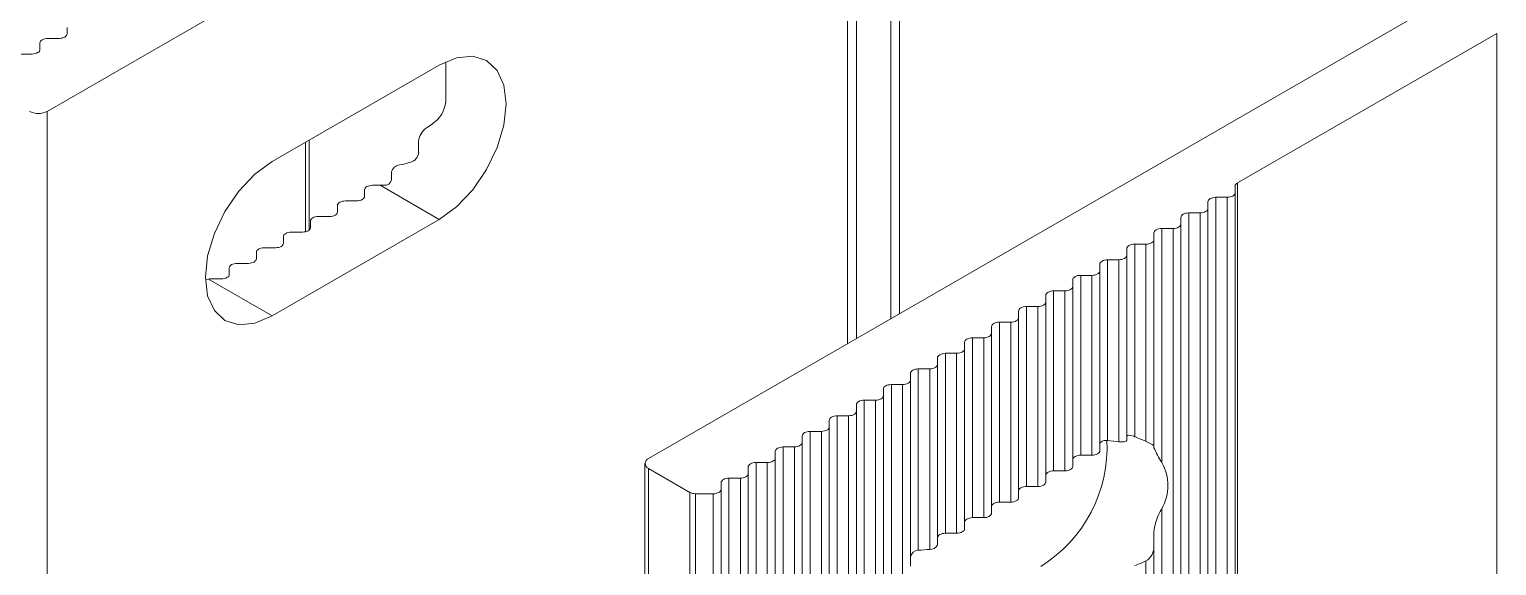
# Model space of a CAD drawing. Header units: millimetres. Extents: x 39 to 459, y 26 to 647.
# Drawn here: x 94.302 to 95.699, y 229.536 to 230.047 of the extents above; entities that cross this region are included whole.
import ezdxf

# ---------------------------------------------------------------- set-up
doc = ezdxf.new("R2010")
doc.units = ezdxf.units.MM
doc.layers.add('ANTET', color=7, linetype='Continuous')

# ---------------------------------------------------------------- blocks, each defined once
blk = doc.blocks.new('Griyaj Montajı')
at = {"color": 7, "linetype": 'Continuous', "lineweight": 15}
for p, q in [((11078.0355, 2122.1057), (11077.2732, 2121.6656)), ((11078.6083, 2121.775), (11077.846, 2121.335)), ((11077.2921, 2121.7395), (11077.2921, 2121.7457)), ((11078.6536, 2121.74), (11078.4066, 2121.5974)), ((11078.6536, 2121.74), (11078.6536, 2120.7601)), ((11077.2663, 2121.7247), (11077.2663, 2121.7309)), ((11077.2738, 2121.7352), (11077.2846, 2121.7352)), ((11077.2481, 2121.7203), (11077.2588, 2121.7203)), ((11077.6466, 2121.7097), (11077.4875, 2121.6178)), ((11077.2732, 2121.6656), (11077.2732, 2120.6858)), ((11077.5193, 2121.6362), (11077.5193, 2121.5509)), ((11077.6269, 2121.6372), (11077.6269, 2121.6264)), ((11077.6012, 2121.6077), (11077.6012, 2121.6003)), ((11078.4066, 2121.5974), (11078.4066, 2120.6175)), ((11077.5754, 2121.5908), (11077.5754, 2121.5846)), ((11077.5903, 2121.5952), (11077.5829, 2121.5952)), ((11077.5903, 2121.5952), (11077.6466, 2121.5627)), ((11078.3861, 2121.5838), (11078.3969, 2121.5838)), ((11078.3861, 2121.5838), (11078.3861, 2120.6039)), ((11078.3969, 2121.5838), (11078.3969, 2120.6039)), ((11078.4044, 2121.5881), (11078.4044, 2121.5943)), ((11078.4044, 2121.5881), (11078.4044, 2120.6082)), ((11077.5497, 2121.576), (11077.5497, 2121.5698)), ((11077.5679, 2121.5803), (11077.5572, 2121.5803)), ((11078.3604, 2121.5689), (11078.3711, 2121.5689)), ((11078.3604, 2121.5689), (11078.3604, 2120.589)), ((11078.3711, 2121.5689), (11078.3711, 2120.589)), ((11078.3786, 2121.5732), (11078.3786, 2121.5794)), ((11078.3786, 2121.5732), (11078.3786, 2120.5934)), ((11077.6466, 2121.5627), (11077.4875, 2121.4708)), ((11077.5239, 2121.5611), (11077.5239, 2121.5549)), ((11077.5422, 2121.5654), (11077.5314, 2121.5654)), ((11078.3529, 2121.5584), (11078.3529, 2121.5646)), ((11078.3529, 2121.5584), (11078.3529, 2120.5785)), ((11077.4982, 2121.5462), (11077.4982, 2121.54)), ((11077.5164, 2121.5506), (11077.5057, 2121.5506)), ((11078.3271, 2121.5435), (11078.3271, 2121.5497)), ((11078.3271, 2121.5435), (11078.3271, 2121.347)), ((11078.3346, 2121.554), (11078.3454, 2121.554)), ((11078.3346, 2121.554), (11078.3346, 2121.3312)), ((11078.3454, 2121.554), (11078.3454, 2120.5742)), ((11077.4724, 2121.5314), (11077.4724, 2121.5252)), ((11077.4907, 2121.5357), (11077.4799, 2121.5357)), ((11078.3014, 2121.5286), (11078.3014, 2121.5348)), ((11078.3014, 2121.5286), (11078.3014, 2121.3526)), ((11078.3089, 2121.5392), (11078.3196, 2121.5392)), ((11078.3089, 2121.5392), (11078.3089, 2121.3556)), ((11078.3196, 2121.5392), (11078.3196, 2121.3511)), ((11077.4466, 2121.5165), (11077.4466, 2121.5103)), ((11077.4649, 2121.5208), (11077.4541, 2121.5208)), ((11078.2756, 2121.5137), (11078.2756, 2121.52)), ((11078.2756, 2121.5137), (11078.2756, 2121.3423)), ((11078.2831, 2121.5243), (11078.2939, 2121.5243)), ((11078.2831, 2121.5243), (11078.2831, 2121.352)), ((11078.2939, 2121.5243), (11078.2939, 2121.3509)), ((11077.4268, 2121.5059), (11077.4246, 2121.5054)), ((11077.4268, 2121.5059), (11077.4875, 2121.4708)), ((11077.4391, 2121.506), (11077.4284, 2121.506)), ((11078.2499, 2121.4989), (11078.2499, 2121.5051)), ((11078.2499, 2121.4989), (11078.2499, 2121.3274)), ((11078.2574, 2121.5094), (11078.2681, 2121.5094)), ((11078.2574, 2121.5094), (11078.2574, 2121.3379)), ((11078.2681, 2121.5094), (11078.2681, 2121.3379)), ((11078.2241, 2121.484), (11078.2241, 2121.4902)), ((11078.2316, 2121.4945), (11078.2424, 2121.4945)), ((11078.2316, 2121.4945), (11078.2316, 2121.3231)), ((11078.2424, 2121.4945), (11078.2424, 2121.3231)), ((11078.1983, 2121.4691), (11078.1983, 2121.4754)), ((11078.2058, 2121.4797), (11078.2166, 2121.4797)), ((11078.2058, 2121.4797), (11078.2058, 2121.3082)), ((11078.2166, 2121.4797), (11078.2166, 2121.3082)), ((11078.2241, 2121.484), (11078.2241, 2121.3125)), ((11078.1726, 2121.4543), (11078.1726, 2121.4605)), ((11078.1801, 2121.4648), (11078.1908, 2121.4648)), ((11078.1801, 2121.4648), (11078.1801, 2121.2933)), ((11078.1908, 2121.4648), (11078.1908, 2121.2933)), ((11078.1983, 2121.4691), (11078.1983, 2121.2977)), ((11078.1468, 2121.4394), (11078.1468, 2121.4456)), ((11078.1543, 2121.4499), (11078.1651, 2121.4499)), ((11078.1543, 2121.4499), (11078.1543, 2121.2785)), ((11078.1651, 2121.4499), (11078.1651, 2121.2785)), ((11078.1726, 2121.4543), (11078.1726, 2121.2828)), ((11078.1211, 2121.4245), (11078.1211, 2121.4307)), ((11078.1286, 2121.4351), (11078.1393, 2121.4351)), ((11078.1286, 2121.4351), (11078.1286, 2121.2636)), ((11078.1393, 2121.4351), (11078.1393, 2121.2636)), ((11078.1468, 2121.4394), (11078.1468, 2121.2679)), ((11078.0953, 2121.4097), (11078.0953, 2121.4159)), ((11078.1028, 2121.4202), (11078.1136, 2121.4202)), ((11078.1028, 2121.4202), (11078.1028, 2121.2474)), ((11078.1136, 2121.4202), (11078.1136, 2121.2483)), ((11078.1211, 2121.4245), (11078.1211, 2121.2531)), ((11078.0696, 2121.3948), (11078.0696, 2121.401)), ((11078.0771, 2121.4053), (11078.0878, 2121.4053)), ((11078.0771, 2121.4053), (11078.0771, 2121.2195)), ((11078.0878, 2121.4053), (11078.0878, 2121.2236)), ((11078.0953, 2121.4097), (11078.0953, 2121.2323)), ((11078.0513, 2121.3905), (11078.0621, 2121.3905)), ((11078.0513, 2121.3905), (11078.0513, 2121.1497)), ((11078.0621, 2121.3905), (11078.0621, 2121.1753)), ((11078.0696, 2121.3948), (11078.0696, 2121.1943)), ((11078.0255, 2121.3756), (11078.0363, 2121.3756)), ((11078.0255, 2121.3756), (11078.0255, 2120.3957)), ((11078.0363, 2121.3756), (11078.0363, 2120.3957)), ((11078.0438, 2121.3799), (11078.0438, 2121.3861)), ((11078.0438, 2121.3799), (11078.0438, 2120.4001)), ((11077.9998, 2121.3607), (11078.0105, 2121.3607)), ((11077.9998, 2121.3607), (11077.9998, 2120.3809)), ((11078.0105, 2121.3607), (11078.0105, 2120.3809)), ((11078.018, 2121.3651), (11078.018, 2121.3713)), ((11078.018, 2121.3651), (11078.018, 2120.3852)), ((11077.974, 2121.3459), (11077.9848, 2121.3459)), ((11077.974, 2121.3459), (11077.974, 2120.366)), ((11077.9848, 2121.3459), (11077.9848, 2120.366)), ((11077.9923, 2121.3502), (11077.9923, 2121.3564)), ((11077.9923, 2121.3502), (11077.9923, 2120.3703)), ((11078.3271, 2121.347), (11078.3271, 2121.3451)), ((11077.9483, 2121.331), (11077.959, 2121.331)), ((11077.9483, 2121.331), (11077.9483, 2120.3511)), ((11077.959, 2121.331), (11077.959, 2120.3511)), ((11077.9665, 2121.3353), (11077.9665, 2121.3415)), ((11077.9665, 2121.3353), (11077.9665, 2120.3555)), ((11078.2681, 2121.3379), (11078.2574, 2121.3379)), ((11077.8425, 2121.3301), (11077.8425, 2120.3502)), ((11077.846, 2121.3252), (11077.8852, 2121.3025)), ((11077.846, 2121.3252), (11077.846, 2120.3453)), ((11077.9408, 2121.3204), (11077.9408, 2121.3267)), ((11077.9408, 2121.3204), (11077.9408, 2120.3406)), ((11078.2424, 2121.3231), (11078.2316, 2121.3231)), ((11077.915, 2121.3056), (11077.915, 2121.3118)), ((11077.915, 2121.3056), (11077.915, 2120.3257)), ((11077.9225, 2121.3161), (11077.9333, 2121.3161)), ((11077.9225, 2121.3161), (11077.9225, 2120.3363)), ((11077.9333, 2121.3161), (11077.9333, 2120.3363)), ((11078.2166, 2121.3082), (11078.2058, 2121.3082)), ((11077.8852, 2121.3025), (11077.8852, 2120.3227)), ((11077.8905, 2121.3012), (11077.9075, 2121.3012)), ((11077.8905, 2121.3012), (11077.8905, 2120.3214)), ((11077.9075, 2121.3012), (11077.9075, 2120.3214)), ((11078.1908, 2121.2933), (11078.1801, 2121.2933)), ((11078.1651, 2121.2785), (11078.1543, 2121.2785)), ((11078.3346, 2121.287), (11078.3346, 2120.8412)), ((11078.1393, 2121.2636), (11078.1286, 2121.2636)), ((11078.3271, 2121.2644), (11078.3271, 2121.25)), ((11078.3271, 2121.25), (11078.3271, 2120.8571)), ((11078.3196, 2121.2373), (11078.3196, 2120.8611))]:
    blk.add_line(p, q, dxfattribs=at)
at = {"color": 8, "linetype": 'Continuous', "lineweight": 15}
for p, q in [((11078.0355, 2122.1057), (11078.0355, 2121.4444)), ((11078.044, 2122.1077), (11078.044, 2121.4493)), ((11078.0765, 2122.1077), (11078.0765, 2121.468)), ((11078.085, 2122.1057), (11078.085, 2121.4729)), ((11077.5228, 2121.6382), (11077.5228, 2121.5527))]:
    blk.add_line(p, q, dxfattribs=at)
at = {"color": 7, "linetype": 'Continuous', "lineweight": 15, "flags": 128}
for points in [[(11077.2846, 2121.7352), (11077.2861, 2121.7353), (11077.2875, 2121.7355), (11077.2888, 2121.7359), (11077.2899, 2121.7365), (11077.2908, 2121.7371), (11077.2915, 2121.7379), (11077.292, 2121.7387), (11077.2921, 2121.7395)], [(11077.2588, 2121.7203), (11077.2603, 2121.7204), (11077.2617, 2121.7207), (11077.263, 2121.7211), (11077.2641, 2121.7216), (11077.2651, 2121.7222), (11077.2658, 2121.723), (11077.2662, 2121.7238), (11077.2663, 2121.7247)], [(11077.2663, 2121.7309), (11077.2665, 2121.7317), (11077.2669, 2121.7325), (11077.2676, 2121.7333), (11077.2685, 2121.7339), (11077.2697, 2121.7345), (11077.271, 2121.7349), (11077.2724, 2121.7351), (11077.2738, 2121.7352)], [(11077.6466, 2121.7097), (11077.6631, 2121.7167), (11077.6784, 2121.7182), (11077.6916, 2121.7141), (11077.7017, 2121.7047), (11077.7081, 2121.6907), (11077.7102, 2121.6729), (11077.7081, 2121.6526), (11077.7017, 2121.6313), (11077.6916, 2121.6102), (11077.6784, 2121.5909), (11077.6631, 2121.5747), (11077.6466, 2121.5627)], [(11077.6527, 2121.7129), (11077.6527, 2121.6983), (11077.6527, 2121.6806)], [(11077.4875, 2121.4708), (11077.471, 2121.4638), (11077.4557, 2121.4623), (11077.4425, 2121.4664), (11077.4324, 2121.4758), (11077.426, 2121.4898), (11077.4239, 2121.5076), (11077.426, 2121.5279), (11077.4324, 2121.5493), (11077.4425, 2121.5703), (11077.4557, 2121.5896), (11077.471, 2121.6058), (11077.4875, 2121.6178)], [(11077.5754, 2121.5846), (11077.5753, 2121.5838), (11077.5749, 2121.583), (11077.5742, 2121.5822), (11077.5732, 2121.5816), (11077.5721, 2121.581), (11077.5708, 2121.5806), (11077.5694, 2121.5804), (11077.5679, 2121.5803)], [(11077.5829, 2121.5952), (11077.5815, 2121.5951), (11077.5801, 2121.5948), (11077.5788, 2121.5944), (11077.5776, 2121.5939), (11077.5767, 2121.5933), (11077.576, 2121.5925), (11077.5756, 2121.5917), (11077.5754, 2121.5908)], [(11078.3786, 2121.5794), (11078.3788, 2121.5803), (11078.3792, 2121.5811), (11078.3799, 2121.5818), (11078.3808, 2121.5825), (11078.382, 2121.583), (11078.3833, 2121.5834), (11078.3847, 2121.5837), (11078.3861, 2121.5838)], [(11078.3969, 2121.5838), (11078.3984, 2121.5838), (11078.3998, 2121.5841), (11078.4011, 2121.5845), (11078.4022, 2121.585), (11078.4031, 2121.5857), (11078.4038, 2121.5864), (11078.4043, 2121.5873), (11078.4044, 2121.5881)], [(11077.5497, 2121.5698), (11077.5495, 2121.5689), (11077.5491, 2121.5681), (11077.5484, 2121.5674), (11077.5475, 2121.5667), (11077.5463, 2121.5662), (11077.545, 2121.5658), (11077.5436, 2121.5655), (11077.5422, 2121.5654)], [(11077.5572, 2121.5803), (11077.5557, 2121.5802), (11077.5543, 2121.58), (11077.553, 2121.5796), (11077.5519, 2121.579), (11077.5509, 2121.5784), (11077.5502, 2121.5776), (11077.5498, 2121.5768), (11077.5497, 2121.576)], [(11078.3529, 2121.5646), (11078.353, 2121.5654), (11078.3535, 2121.5662), (11078.3542, 2121.567), (11078.3551, 2121.5676), (11078.3562, 2121.5682), (11078.3575, 2121.5686), (11078.3589, 2121.5688), (11078.3604, 2121.5689)], [(11078.3711, 2121.5689), (11078.3726, 2121.569), (11078.374, 2121.5692), (11078.3753, 2121.5696), (11078.3764, 2121.5702), (11078.3774, 2121.5708), (11078.3781, 2121.5716), (11078.3785, 2121.5724), (11078.3786, 2121.5732)], [(11077.5239, 2121.5549), (11077.5238, 2121.5541), (11077.5233, 2121.5532), (11077.5227, 2121.5525), (11077.5217, 2121.5518), (11077.5206, 2121.5513), (11077.5193, 2121.5509), (11077.5179, 2121.5507), (11077.5164, 2121.5506)], [(11077.5314, 2121.5654), (11077.53, 2121.5654), (11077.5285, 2121.5651), (11077.5272, 2121.5647), (11077.5261, 2121.5642), (11077.5252, 2121.5635), (11077.5245, 2121.5628), (11077.5241, 2121.562), (11077.5239, 2121.5611)], [(11078.3454, 2121.554), (11078.3469, 2121.5541), (11078.3483, 2121.5544), (11078.3496, 2121.5548), (11078.3507, 2121.5553), (11078.3516, 2121.556), (11078.3523, 2121.5567), (11078.3527, 2121.5575), (11078.3529, 2121.5584)], [(11077.5057, 2121.5506), (11077.5042, 2121.5505), (11077.5028, 2121.5502), (11077.5015, 2121.5498), (11077.5004, 2121.5493), (11077.4994, 2121.5486), (11077.4987, 2121.5479), (11077.4983, 2121.5471), (11077.4982, 2121.5462)], [(11078.3196, 2121.5392), (11078.3211, 2121.5392), (11078.3225, 2121.5395), (11078.3238, 2121.5399), (11078.3249, 2121.5404), (11078.3259, 2121.5411), (11078.3266, 2121.5418), (11078.327, 2121.5426), (11078.3271, 2121.5435)], [(11078.3271, 2121.5497), (11078.3273, 2121.5505), (11078.3277, 2121.5514), (11078.3284, 2121.5521), (11078.3293, 2121.5528), (11078.3305, 2121.5533), (11078.3318, 2121.5537), (11078.3332, 2121.5539), (11078.3346, 2121.554)], [(11077.4799, 2121.5357), (11077.4784, 2121.5356), (11077.477, 2121.5354), (11077.4757, 2121.535), (11077.4746, 2121.5344), (11077.4737, 2121.5338), (11077.473, 2121.533), (11077.4725, 2121.5322), (11077.4724, 2121.5314)], [(11077.4982, 2121.54), (11077.498, 2121.5392), (11077.4976, 2121.5384), (11077.4969, 2121.5376), (11077.496, 2121.537), (11077.4948, 2121.5364), (11077.4935, 2121.536), (11077.4921, 2121.5358), (11077.4907, 2121.5357)], [(11078.2939, 2121.5243), (11078.2953, 2121.5244), (11078.2967, 2121.5246), (11078.298, 2121.525), (11078.2992, 2121.5256), (11078.3001, 2121.5262), (11078.3008, 2121.527), (11078.3012, 2121.5278), (11078.3014, 2121.5286)], [(11078.3014, 2121.5348), (11078.3015, 2121.5357), (11078.3019, 2121.5365), (11078.3026, 2121.5372), (11078.3036, 2121.5379), (11078.3047, 2121.5384), (11078.306, 2121.5388), (11078.3074, 2121.5391), (11078.3089, 2121.5392)], [(11077.4541, 2121.5208), (11077.4527, 2121.5207), (11077.4513, 2121.5205), (11077.45, 2121.5201), (11077.4488, 2121.5196), (11077.4479, 2121.5189), (11077.4472, 2121.5182), (11077.4468, 2121.5173), (11077.4466, 2121.5165)], [(11077.4724, 2121.5252), (11077.4723, 2121.5243), (11077.4718, 2121.5235), (11077.4711, 2121.5228), (11077.4702, 2121.5221), (11077.4691, 2121.5216), (11077.4678, 2121.5212), (11077.4664, 2121.5209), (11077.4649, 2121.5208)], [(11078.2681, 2121.5094), (11078.2696, 2121.5095), (11078.271, 2121.5097), (11078.2723, 2121.5101), (11078.2734, 2121.5107), (11078.2744, 2121.5113), (11078.275, 2121.5121), (11078.2755, 2121.5129), (11078.2756, 2121.5137)], [(11078.2756, 2121.52), (11078.2758, 2121.5208), (11078.2762, 2121.5216), (11078.2769, 2121.5224), (11078.2778, 2121.523), (11078.2789, 2121.5236), (11078.2802, 2121.524), (11078.2817, 2121.5242), (11078.2831, 2121.5243)], [(11077.4466, 2121.5103), (11077.4465, 2121.5094), (11077.4461, 2121.5086), (11077.4454, 2121.5079), (11077.4444, 2121.5072), (11077.4433, 2121.5067), (11077.442, 2121.5063), (11077.4406, 2121.506), (11077.4391, 2121.506)], [(11078.2424, 2121.4945), (11078.2438, 2121.4946), (11078.2452, 2121.4949), (11078.2465, 2121.4953), (11078.2477, 2121.4958), (11078.2486, 2121.4965), (11078.2493, 2121.4972), (11078.2497, 2121.498), (11078.2499, 2121.4989)], [(11078.2499, 2121.5051), (11078.25, 2121.5059), (11078.2504, 2121.5067), (11078.2511, 2121.5075), (11078.2521, 2121.5082), (11078.2532, 2121.5087), (11078.2545, 2121.5091), (11078.2559, 2121.5093), (11078.2574, 2121.5094)], [(11078.2241, 2121.4902), (11078.2242, 2121.4911), (11078.2247, 2121.4919), (11078.2254, 2121.4926), (11078.2263, 2121.4933), (11078.2274, 2121.4938), (11078.2287, 2121.4942), (11078.2301, 2121.4945), (11078.2316, 2121.4945)], [(11078.1983, 2121.4754), (11078.1985, 2121.4762), (11078.1989, 2121.477), (11078.1996, 2121.4778), (11078.2005, 2121.4784), (11078.2017, 2121.479), (11078.203, 2121.4794), (11078.2044, 2121.4796), (11078.2058, 2121.4797)], [(11078.2166, 2121.4797), (11078.2181, 2121.4798), (11078.2195, 2121.48), (11078.2208, 2121.4804), (11078.2219, 2121.4809), (11078.2228, 2121.4816), (11078.2235, 2121.4824), (11078.224, 2121.4832), (11078.2241, 2121.484)], [(11078.1726, 2121.4605), (11078.1727, 2121.4613), (11078.1732, 2121.4621), (11078.1738, 2121.4629), (11078.1748, 2121.4635), (11078.1759, 2121.4641), (11078.1772, 2121.4645), (11078.1786, 2121.4647), (11078.1801, 2121.4648)], [(11078.1908, 2121.4648), (11078.1923, 2121.4649), (11078.1937, 2121.4651), (11078.195, 2121.4655), (11078.1961, 2121.4661), (11078.1971, 2121.4667), (11078.1978, 2121.4675), (11078.1982, 2121.4683), (11078.1983, 2121.4691)], [(11078.1468, 2121.4456), (11078.147, 2121.4465), (11078.1474, 2121.4473), (11078.1481, 2121.448), (11078.149, 2121.4487), (11078.1502, 2121.4492), (11078.1515, 2121.4496), (11078.1529, 2121.4499), (11078.1543, 2121.4499)], [(11078.1651, 2121.4499), (11078.1666, 2121.45), (11078.168, 2121.4503), (11078.1693, 2121.4507), (11078.1704, 2121.4512), (11078.1713, 2121.4519), (11078.172, 2121.4526), (11078.1724, 2121.4534), (11078.1726, 2121.4543)], [(11078.1211, 2121.4307), (11078.1212, 2121.4316), (11078.1216, 2121.4324), (11078.1223, 2121.4331), (11078.1233, 2121.4338), (11078.1244, 2121.4343), (11078.1257, 2121.4347), (11078.1271, 2121.435), (11078.1286, 2121.4351)], [(11078.1393, 2121.4351), (11078.1408, 2121.4352), (11078.1422, 2121.4354), (11078.1435, 2121.4358), (11078.1446, 2121.4363), (11078.1456, 2121.437), (11078.1463, 2121.4377), (11078.1467, 2121.4386), (11078.1468, 2121.4394)], [(11078.0953, 2121.4159), (11078.0955, 2121.4167), (11078.0959, 2121.4175), (11078.0966, 2121.4183), (11078.0975, 2121.4189), (11078.0986, 2121.4195), (11078.0999, 2121.4199), (11078.1014, 2121.4201), (11078.1028, 2121.4202)], [(11078.1136, 2121.4202), (11078.115, 2121.4203), (11078.1164, 2121.4205), (11078.1177, 2121.4209), (11078.1189, 2121.4215), (11078.1198, 2121.4221), (11078.1205, 2121.4229), (11078.1209, 2121.4237), (11078.1211, 2121.4245)], [(11078.0696, 2121.401), (11078.0697, 2121.4018), (11078.0701, 2121.4027), (11078.0708, 2121.4034), (11078.0718, 2121.4041), (11078.0729, 2121.4046), (11078.0742, 2121.405), (11078.0756, 2121.4052), (11078.0771, 2121.4053)], [(11078.0878, 2121.4053), (11078.0893, 2121.4054), (11078.0907, 2121.4057), (11078.092, 2121.4061), (11078.0931, 2121.4066), (11078.0941, 2121.4073), (11078.0947, 2121.408), (11078.0952, 2121.4088), (11078.0953, 2121.4097)], [(11078.0438, 2121.3861), (11078.0439, 2121.387), (11078.0444, 2121.3878), (11078.0451, 2121.3885), (11078.046, 2121.3892), (11078.0471, 2121.3897), (11078.0484, 2121.3901), (11078.0498, 2121.3904), (11078.0513, 2121.3905)], [(11078.0621, 2121.3905), (11078.0635, 2121.3905), (11078.0649, 2121.3908), (11078.0662, 2121.3912), (11078.0674, 2121.3917), (11078.0683, 2121.3924), (11078.069, 2121.3931), (11078.0694, 2121.3939), (11078.0696, 2121.3948)], [(11078.018, 2121.3713), (11078.0182, 2121.3721), (11078.0186, 2121.3729), (11078.0193, 2121.3737), (11078.0202, 2121.3743), (11078.0214, 2121.3749), (11078.0227, 2121.3753), (11078.0241, 2121.3755), (11078.0255, 2121.3756)], [(11078.0363, 2121.3756), (11078.0378, 2121.3757), (11078.0392, 2121.3759), (11078.0405, 2121.3763), (11078.0416, 2121.3769), (11078.0425, 2121.3775), (11078.0432, 2121.3783), (11078.0437, 2121.3791), (11078.0438, 2121.3799)], [(11077.9923, 2121.3564), (11077.9924, 2121.3572), (11077.9929, 2121.3581), (11077.9935, 2121.3588), (11077.9945, 2121.3595), (11077.9956, 2121.36), (11077.9969, 2121.3604), (11077.9983, 2121.3606), (11077.9998, 2121.3607)], [(11078.0105, 2121.3607), (11078.012, 2121.3608), (11078.0134, 2121.3611), (11078.0147, 2121.3615), (11078.0158, 2121.362), (11078.0168, 2121.3626), (11078.0175, 2121.3634), (11078.0179, 2121.3642), (11078.018, 2121.3651)], [(11077.9665, 2121.3415), (11077.9667, 2121.3424), (11077.9671, 2121.3432), (11077.9678, 2121.3439), (11077.9687, 2121.3446), (11077.9699, 2121.3451), (11077.9712, 2121.3455), (11077.9726, 2121.3458), (11077.974, 2121.3459)], [(11077.9848, 2121.3459), (11077.9862, 2121.3459), (11077.9877, 2121.3462), (11077.989, 2121.3466), (11077.9901, 2121.3471), (11077.991, 2121.3478), (11077.9917, 2121.3485), (11077.9921, 2121.3493), (11077.9923, 2121.3502)], [(11078.2756, 2121.3485), (11078.2757, 2121.3489), (11078.2764, 2121.3502), (11078.2778, 2121.3513), (11078.2799, 2121.3519), (11078.2823, 2121.3521), (11078.2831, 2121.352)], [(11078.2939, 2121.3509), (11078.2946, 2121.3508), (11078.2969, 2121.3507), (11078.299, 2121.3509), (11078.3006, 2121.3515), (11078.3013, 2121.3523), (11078.3014, 2121.3526)], [(11078.3014, 2121.3562), (11078.3014, 2121.3563), (11078.3019, 2121.3568), (11078.3031, 2121.357), (11078.3052, 2121.3567), (11078.3079, 2121.356), (11078.3089, 2121.3556)], [(11077.9408, 2121.3267), (11077.9409, 2121.3275), (11077.9413, 2121.3283), (11077.942, 2121.3291), (11077.943, 2121.3297), (11077.9441, 2121.3303), (11077.9454, 2121.3307), (11077.9468, 2121.3309), (11077.9483, 2121.331)], [(11077.959, 2121.331), (11077.9605, 2121.3311), (11077.9619, 2121.3313), (11077.9632, 2121.3317), (11077.9643, 2121.3323), (11077.9653, 2121.3329), (11077.966, 2121.3337), (11077.9664, 2121.3345), (11077.9665, 2121.3353)], [(11078.2574, 2121.3379), (11078.2559, 2121.3379), (11078.2545, 2121.3376), (11078.2532, 2121.3372), (11078.2521, 2121.3367), (11078.2511, 2121.336), (11078.2504, 2121.3353), (11078.25, 2121.3345), (11078.2499, 2121.3336)], [(11078.2756, 2121.3423), (11078.2755, 2121.3414), (11078.275, 2121.3406), (11078.2744, 2121.3399), (11078.2734, 2121.3392), (11078.2723, 2121.3387), (11078.271, 2121.3383), (11078.2696, 2121.338), (11078.2681, 2121.3379)], [(11077.9333, 2121.3161), (11077.9347, 2121.3162), (11077.9361, 2121.3164), (11077.9374, 2121.3168), (11077.9386, 2121.3174), (11077.9395, 2121.318), (11077.9402, 2121.3188), (11077.9406, 2121.3196), (11077.9408, 2121.3204)], [(11078.2316, 2121.3231), (11078.2301, 2121.323), (11078.2287, 2121.3227), (11078.2274, 2121.3223), (11078.2263, 2121.3218), (11078.2254, 2121.3212), (11078.2247, 2121.3204), (11078.2242, 2121.3196), (11078.2241, 2121.3187)], [(11078.2499, 2121.3274), (11078.2497, 2121.3266), (11078.2493, 2121.3257), (11078.2486, 2121.325), (11078.2477, 2121.3243), (11078.2465, 2121.3238), (11078.2452, 2121.3234), (11078.2438, 2121.3232), (11078.2424, 2121.3231)], [(11077.9075, 2121.3012), (11077.909, 2121.3013), (11077.9104, 2121.3016), (11077.9117, 2121.302), (11077.9128, 2121.3025), (11077.9137, 2121.3032), (11077.9144, 2121.3039), (11077.9149, 2121.3047), (11077.915, 2121.3056)], [(11077.915, 2121.3118), (11077.9152, 2121.3126), (11077.9156, 2121.3134), (11077.9163, 2121.3142), (11077.9172, 2121.3148), (11077.9183, 2121.3154), (11077.9196, 2121.3158), (11077.921, 2121.316), (11077.9225, 2121.3161)], [(11078.2058, 2121.3082), (11078.2044, 2121.3081), (11078.203, 2121.3079), (11078.2017, 2121.3075), (11078.2005, 2121.3069), (11078.1996, 2121.3063), (11078.1989, 2121.3055), (11078.1985, 2121.3047), (11078.1983, 2121.3039)], [(11078.2241, 2121.3125), (11078.224, 2121.3117), (11078.2235, 2121.3109), (11078.2228, 2121.3101), (11078.2219, 2121.3095), (11078.2208, 2121.3089), (11078.2195, 2121.3085), (11078.2181, 2121.3083), (11078.2166, 2121.3082)], [(11078.1801, 2121.2933), (11078.1786, 2121.2933), (11078.1772, 2121.293), (11078.1759, 2121.2926), (11078.1748, 2121.2921), (11078.1738, 2121.2914), (11078.1732, 2121.2907), (11078.1727, 2121.2899), (11078.1726, 2121.289)], [(11078.1983, 2121.2977), (11078.1982, 2121.2968), (11078.1978, 2121.296), (11078.1971, 2121.2953), (11078.1961, 2121.2946), (11078.195, 2121.2941), (11078.1937, 2121.2937), (11078.1923, 2121.2934), (11078.1908, 2121.2933)], [(11078.1543, 2121.2785), (11078.1529, 2121.2784), (11078.1515, 2121.2781), (11078.1502, 2121.2777), (11078.149, 2121.2772), (11078.1481, 2121.2765), (11078.1474, 2121.2758), (11078.147, 2121.275), (11078.1468, 2121.2741)], [(11078.1726, 2121.2828), (11078.1724, 2121.282), (11078.172, 2121.2811), (11078.1713, 2121.2804), (11078.1704, 2121.2797), (11078.1693, 2121.2792), (11078.168, 2121.2788), (11078.1666, 2121.2785), (11078.1651, 2121.2785)], [(11078.1286, 2121.2636), (11078.1271, 2121.2635), (11078.1257, 2121.2633), (11078.1244, 2121.2629), (11078.1233, 2121.2623), (11078.1223, 2121.2617), (11078.1216, 2121.2609), (11078.1212, 2121.2601), (11078.1211, 2121.2593)], [(11078.1468, 2121.2679), (11078.1467, 2121.2671), (11078.1463, 2121.2663), (11078.1456, 2121.2655), (11078.1446, 2121.2649), (11078.1435, 2121.2643), (11078.1422, 2121.2639), (11078.1408, 2121.2637), (11078.1393, 2121.2636)]]:
    blk.add_lwpolyline(points, dxfattribs=at)
at = {"color": 7, "linetype": 'Continuous', "lineweight": 15}
for centre, radius, start, end in [((11077.6234, 2121.6779), 0.0295, 317.818, 5.429), ((11077.2648, 2121.682), 0.0184, 242.6149, 297.3851), ((11077.6436, 2121.6359), 0.0167, 123.3146, 175.545), ((11077.6169, 2121.627), 0.0101, 284.6522, 357.0542), ((11077.6095, 2121.6062), 0.00844, 95.5202, 170.0187), ((11077.5947, 2121.6019), 0.00672, 261.7051, 346.4417), ((11078.4081, 2121.5939), 0.00376, 114.316, 174.3576), ((11077.4284, 2121.4932), 0.0128, 89.9797, 96.9554), ((11078.1489, 2121.3456), 0.1336, 301.813, 2.9522), ((11078.3099, 2121.3239), 0.0288, 53.2164, 70.1928), ((11078.4531, 2121.404), 0.1391, 205.0612, 211.5786), ((11077.8479, 2121.3301), 0.00524, 110.7703, 249.2149), ((11077.8903, 2121.3121), 0.0108, 241.9664, 271.1468), ((11078.3782, 2121.26), 0.0513, 148.2155, 175.0315), ((11078.1029, 2121.2398), 0.00764, 90.4862, 171.7675), ((11078.1139, 2121.2566), 0.00831, 267.7069, 327.4737), ((11078.1185, 2121.2531), 0.00256, 339.42, 359.97), ((11078.3127, 2121.25), 0.0144, 298.5996, 0.26)]:
    blk.add_arc(centre, radius, start, end, dxfattribs=at)
for centre, start_param, end_param in [((11077.5388, 2121.6984), 5.562567, 5.702188), ((11077.5646, 2121.6835), 5.066397, 5.158187), ((11077.5903, 2121.6687), 4.712389, 4.738832), ((11078.2648, 2121.2793), 1.339942, 1.426), ((11078.239, 2121.2942), 0.884668, 0.989594), ((11078.2132, 2121.3091), 5.977919, 6.588452), ((11078.1269, 2121.1752), 1.675343, 1.760812), ((11078.239, 2121.2942), 5.293591, 5.398518)]:
    blk.add_ellipse(centre, major_axis=(0.1273, 0), ratio=0.577382, start_param=start_param, end_param=end_param, dxfattribs=at)

msp = doc.modelspace()

# ---------------------------------------------------------------- block references
at = {"layer": 'ANTET', "color": 0}
msp.add_blockref('Griyaj Montajı', (-10982.9547, -1891.697), dxfattribs=at)

doc.saveas('drawing.dxf')
